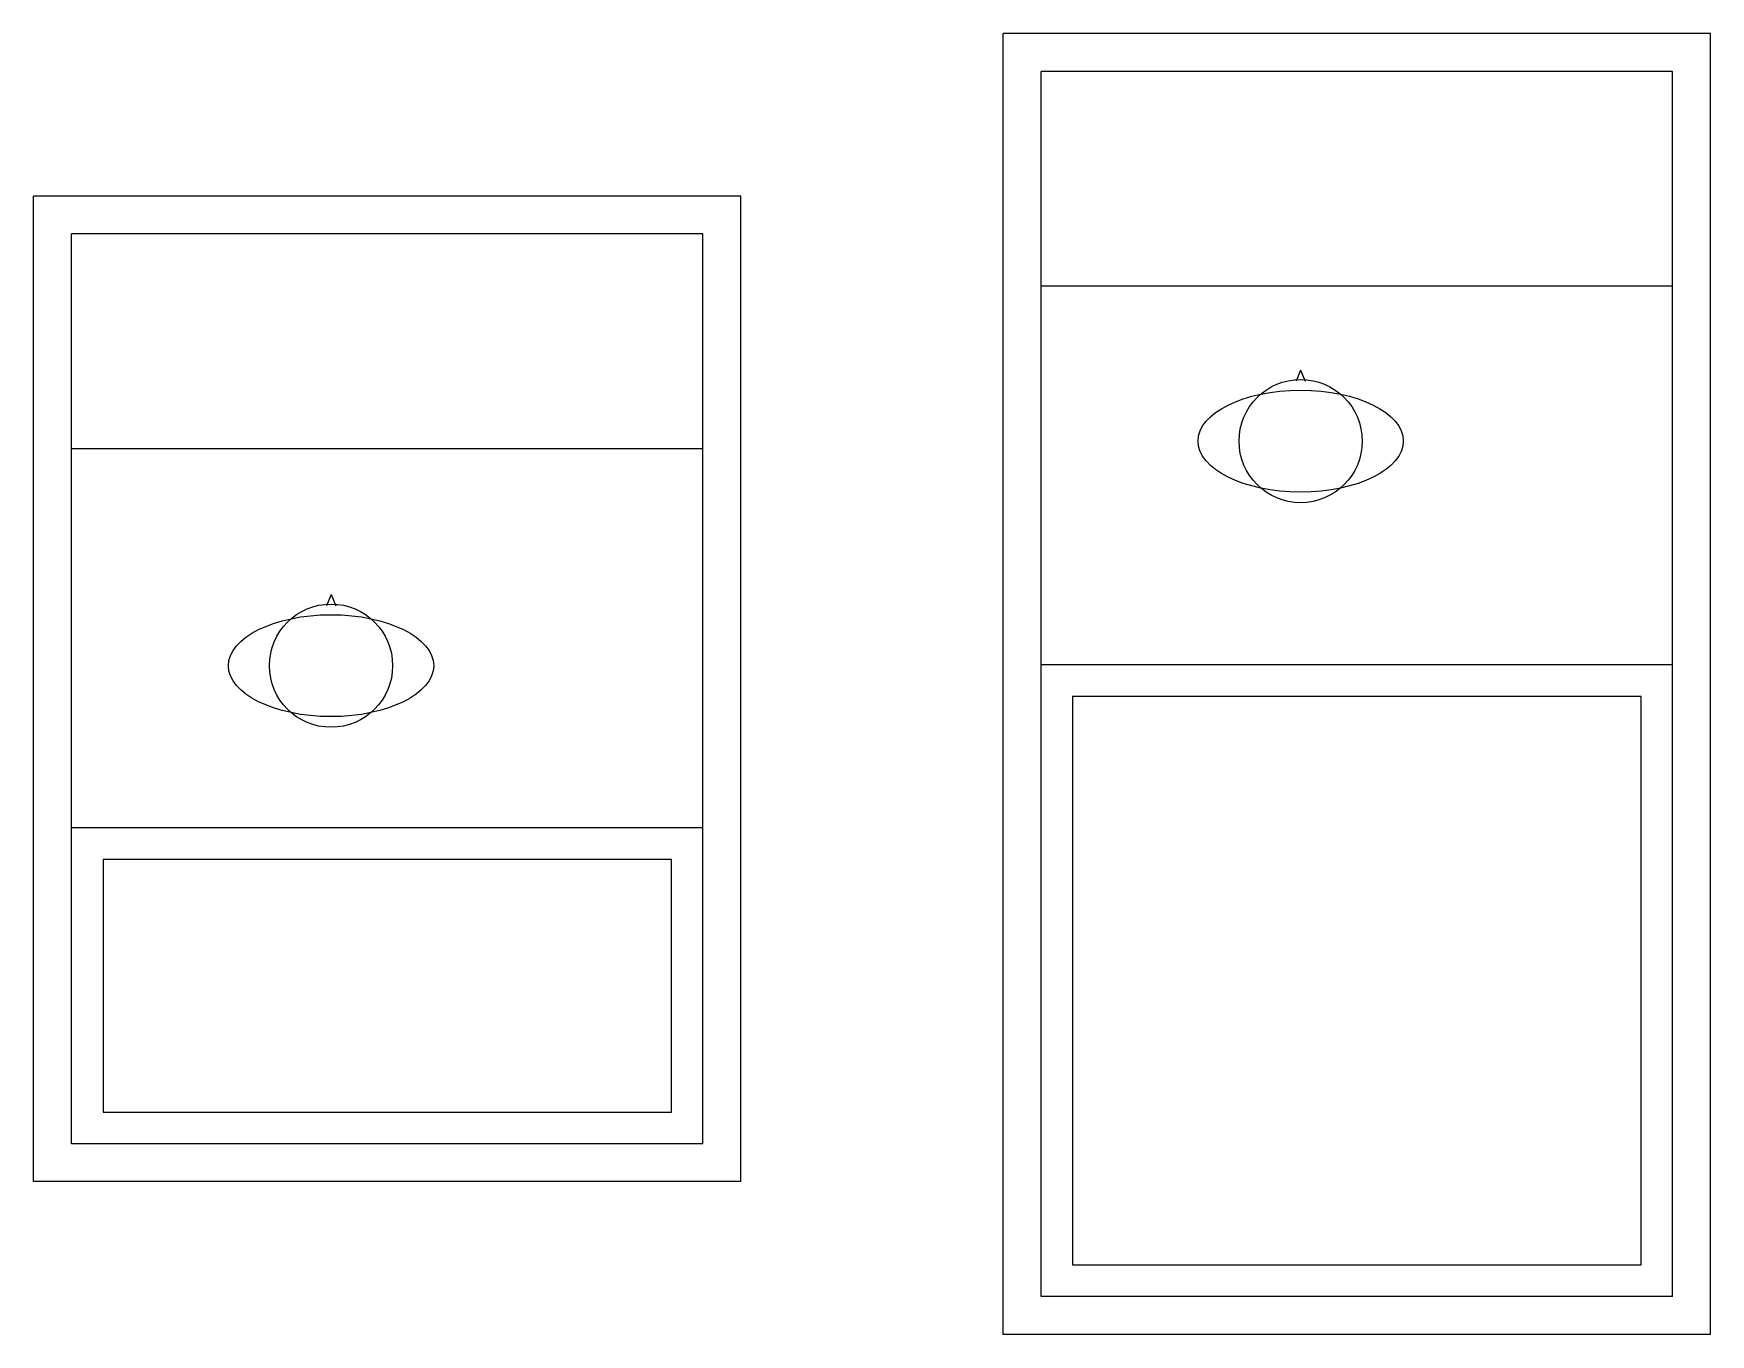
# Model space of a CAD drawing. Header units: inches. Extents: x -1596095 to 1052762, y -907497 to 506843.
# Drawn here: x -251417 to -246107, y -527627 to -523509 of the extents above; entities that cross this region are included whole.
import ezdxf

# ---------------------------------------------------------------- set-up
doc = ezdxf.new("R2010")
doc.units = ezdxf.units.IN
doc.header["$LTSCALE"] = 25
doc.header["$MEASUREMENT"] = 0
doc.layers.add('WINDOW-SILL', color=2, linetype='Continuous')

msp = doc.modelspace()

# ---------------------------------------------------------------- linework, layer by layer
at = {"layer": 'WINDOW-SILL', "ltscale": 3}
for p, q in [((-248346.5, -527627.1), (-248346.5, -523508.6)), ((-246106.9, -523508.6), (-248346.5, -523508.6)), ((-246106.9, -527627.1), (-246106.9, -523508.6)), ((-248226.5, -527507.1), (-248226.5, -523628.6)), ((-246226.9, -523628.6), (-248226.5, -523628.6)), ((-246226.9, -527507.1), (-246226.9, -523628.6)), ((-251416.8, -527143.1), (-251416.8, -524023.1)), ((-249177.2, -524023.1), (-251416.8, -524023.1)), ((-249177.2, -527143.1), (-249177.2, -524023.1)), ((-251296.8, -527023.1), (-251296.8, -524143.1)), ((-249297.2, -524143.1), (-251296.8, -524143.1)), ((-249297.2, -527023.1), (-249297.2, -524143.1)), ((-246226.9, -524308.6), (-248226.5, -524308.6)), ((-247404.6, -524573.8), (-247419.3, -524609.3)), ((-247404.6, -524573.8), (-247389.8, -524609.3)), ((-249297.2, -524823.1), (-251296.8, -524823.1)), ((-250474.8, -525284.8), (-250489.6, -525320.3)), ((-250474.8, -525284.8), (-250460, -525320.3)), ((-246226.9, -525507.1), (-248226.5, -525507.1)), ((-249297.2, -526023.1), (-251296.8, -526023.1)), ((-249297.2, -527023.1), (-251296.8, -527023.1)), ((-249177.2, -527143.1), (-251416.8, -527143.1)), ((-246226.9, -527507.1), (-248226.5, -527507.1)), ((-246106.9, -527627.1), (-248346.5, -527627.1))]:
    msp.add_line(p, q, dxfattribs=at)
for points in [[(-248126.5, -527407.1), (-246326.5, -527407.1), (-246326.5, -525607.1), (-248126.5, -525607.1)], [(-251196.8, -526923.1), (-249396.8, -526923.1), (-249396.8, -526123.1), (-251196.8, -526123.1)]]:
    msp.add_lwpolyline(points, close=True, dxfattribs=at)
for centre in [(-247404.6, -524798.8), (-250474.8, -525509.8)]:
    msp.add_circle(centre, 195, dxfattribs=at)
for centre in [(-247404.6, -524798.8), (-250474.8, -525509.8)]:
    msp.add_ellipse(centre, major_axis=(-325, 0), ratio=0.496417, dxfattribs=at)

doc.saveas('drawing.dxf')
